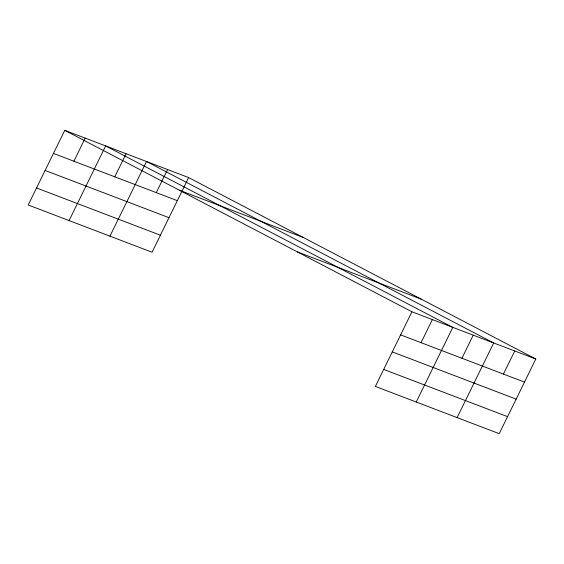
<?xml version="1.0" encoding="UTF-8"?>
<svg xmlns="http://www.w3.org/2000/svg" width="564" height="564" viewBox="0 0 564 564"><rect width="100%" height="100%" fill="white"/><g stroke="black" fill="none" stroke-linecap="round" stroke-linejoin="round"><path stroke-width="0.85" d="M188.637 177.568L64.768 130.333L28.2 204.986L152.068 252.221L188.637 177.568L535.8 359.014L499.232 433.667L375.363 386.432L411.931 311.779L535.8 359.014M73.898 161.226L85.206 138.131M69.076 220.573L105.651 145.921L452.807 327.367L416.239 402.019M114.774 176.814L126.089 153.718M109.952 236.161L146.527 161.508L493.683 342.954L457.115 417.607M156.27 192.634L167.586 169.538M421.054 342.672L432.369 319.577M461.93 358.253L473.245 335.164M503.426 374.08L514.742 350.984M179.331 190.209L303.206 237.444M53.46 153.429L177.329 200.664M297.369 251.904L421.237 299.139M45.12 170.441L168.988 217.676M36.533 187.974L160.402 235.209M400.616 334.875L524.485 382.11M392.283 351.887L516.152 399.122M383.696 369.42L507.565 416.655M64.768 130.333L411.931 311.779"/></g></svg>
